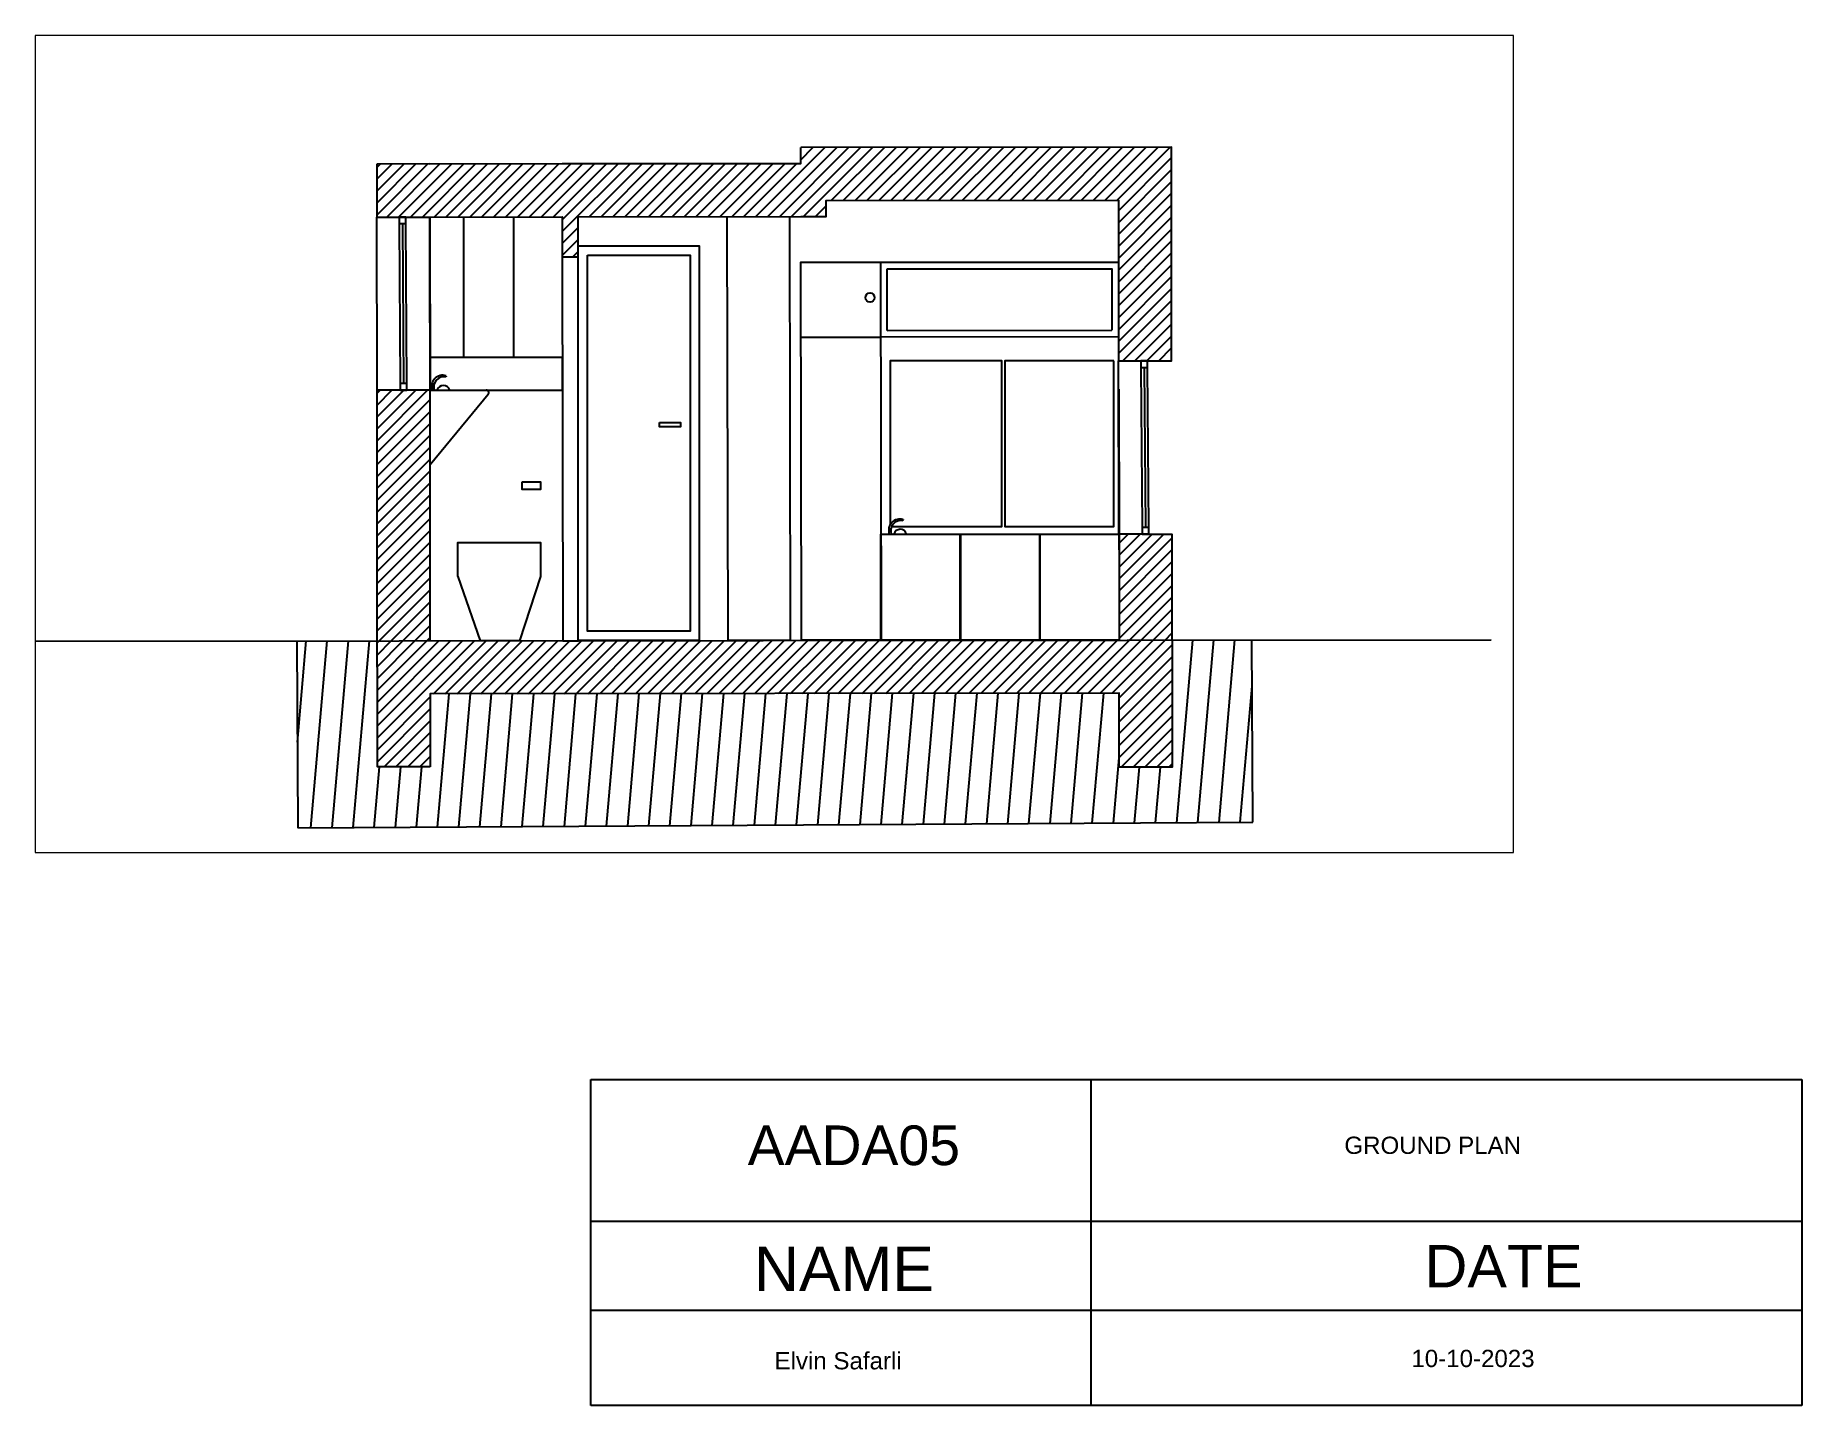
# Paper-space layout '01.ground' of a CAD drawing. Header units: millimetres. Extents: x 39 to 295, y 2 to 200.
# The model-space entities are those that its viewports show. They can reach past a viewport. Long polylines and large blocks are cut down to what shows.
import ezdxf

# ---------------------------------------------------------------- set-up
doc = ezdxf.new("R2010")
doc.units = ezdxf.units.MM
for name, color, linetype in [('medium', 1, 'Continuous'), ('thick', 130, 'Continuous'), ('thin', 80, 'Continuous')]:
    doc.layers.add(name, color=color, linetype=linetype)
doc.styles.get("Standard").update_dxf_attribs({"font": 'arial.ttf'})

msp = doc.modelspace()

# ---------------------------------------------------------------- hatches: boundary and pattern name
at = {"layer": 'thick'}
h = msp.add_hatch(dxfattribs=at)
h.set_pattern_fill('ANSI31', color=256, scale=20)
h.set_pattern_definition([(45, (-80.534, 2188.14), (-44.90128, 44.90128), [])])
h.paths.add_polyline_path([(10021, 6621), (7221, 6618), (7221, 6558), (7221, 6498), (5540, 6498), (5420, 6498), (4420, 6495), (4020, 6494), (4020, 6094), (4420, 6094), (5421, 6096), (5421, 5793), (5541, 5793), (5541, 6096), (7222, 6098), (7413, 6098), (7413, 6218), (9619, 6220), (9620, 5008), (9839, 5008), (10021, 5008), (10021, 6221)])
h.paths.add_polyline_path([(4423, 4495), (4423, 4787), (4422, 4787), (4022, 4787), (4024, 2894), (4424, 2895)])
h.paths.add_polyline_path([(4424, 2495), (9625, 2501), (9625, 1941), (10025, 1941), (10025, 2501), (10025, 2901), (7144, 2898), (7144, 2898), (7127, 2898), (4024, 2894), (4025, 2494), (4025, 1943), (4424, 1943)])
h.paths.add_polyline_path([(10023, 3701), (9848, 3701), (9798, 3701), (9625, 3701), (9625, 2901), (10023, 2901)])
h = msp.add_hatch(dxfattribs=at)
h.set_pattern_fill('ANSI31', color=256, scale=50, angle=40)
h.set_pattern_definition([(85, (-80.53, 2188.14), (-158.146, 13.836), [])])
h.paths.add_polyline_path([(3424, 1483), (10635, 1526), (10626, 2902), (10025, 2901), (10025, 2501), (10025, 1941), (9625, 1941), (9625, 2501), (4424, 2495), (4424, 1943), (4025, 1943), (4025, 2494), (4024, 2894), (3416, 2894)])

# ---------------------------------------------------------------- linework, layer by layer
at = {"layer": 'medium'}
for p, q in [((7221, 6558), (7221, 6618)), ((4020, 6494), (4020, 6094)), ((4420, 6495), (5420, 6498)), ((5420, 6498), (5540, 6498)), ((10021, 6221), (10021, 6221)), ((5421, 5793), (5541, 5793)), ((831, 2891), (12433, 2904))]:
    msp.add_line(p, q, dxfattribs=at)
for points in [[(5540, 6498), (7221, 6498), (7221, 6558)], [(9839, 5008), (10021, 5008), (10021, 6221), (10021, 6621), (7221, 6618)], [(4420, 6495), (4020, 6494)], [(5541, 5793), (5541, 6096), (7222, 6098), (7413, 6098), (7413, 6218), (9619, 6220), (9620, 5008)], [(4420, 6094), (5421, 6096), (5421, 5793)], [(4424, 2895), (4423, 4495), (4421, 6094)], [(4424, 1943), (4025, 1943), (4025, 2494), (4024, 2894), (4022, 4787)], [(9848, 3701), (10023, 3701), (10023, 2901)], [(10025, 2901), (10025, 2501), (10025, 1941), (9625, 1941), (9625, 2501), (4424, 2495), (4424, 1943)]]:
    msp.add_lwpolyline(points, dxfattribs=at)
for points in [[(4239, 6094), (4189, 6094), (4189, 6044), (4239, 6044)], [(9839, 5008), (9789, 5008), (9789, 4958), (9839, 4958)], [(4247, 4837), (4197, 4837), (4197, 4787), (4247, 4787)], [(9848, 3751), (9798, 3751), (9798, 3701), (9848, 3701)]]:
    msp.add_lwpolyline(points, close=True, dxfattribs=at)
at = {"layer": 'thick'}
for p, q in [((4214, 6044), (4222, 4837)), ((4421, 6094), (4421, 4787)), ((4675, 6095), (4675, 5034)), ((5052, 6096), (5052, 5034)), ((6674, 2900), (6665, 6097)), ((7144, 2898), (7139, 6098)), ((5421, 5876), (5424, 2896)), ((9619, 5754), (9620, 5190)), ((7873, 5238), (7873, 5702)), ((7873, 5238), (9570, 5240)), ((7223, 5187), (7823, 5188)), ((9814, 4958), (9823, 3751)), ((4422, 4787), (4846, 4788)), ((4862, 4755), (4423, 4224)), ((9623, 4794), (9625, 3701)), ((9623, 3701), (9623, 3581)), ((4632, 3381), (4800, 2896)), ((5256, 3381), (5097, 2896)), ((3416, 2894), (3424, 1483)), ((5424, 2896), (5544, 2896)), ((7144, 2898), (6674, 2900)), ((10635, 1526), (10626, 2902)), ((3424, 1483), (10635, 1526))]:
    msp.add_line(p, q, dxfattribs=at)
for points in [[(4020, 6094), (4420, 6094), (4422, 4787), (4022, 4787)], [(5541, 5876), (6455, 5876), (6455, 2897), (5541, 2897)], [(5611, 5806), (6385, 5806), (6385, 2967), (5611, 2967)], [(7828, 2901), (7228, 2901), (7222, 5752), (7822, 5752)], [(4422, 4787), (5422, 4787), (5422, 5034), (4422, 5034)], [(9586, 5008), (8762, 5008), (8762, 3758), (9586, 3758)], [(6154, 4544), (6312, 4544), (6312, 4511), (6154, 4511)], [(5117, 4095), (5255, 4095), (5255, 4038), (5117, 4038)], [(8427, 2901), (7827, 2901), (7827, 3701), (8427, 3701)], [(9026, 2901), (8426, 2901), (8426, 3701), (9026, 3701)], [(9625, 2901), (9025, 2901), (9025, 3701), (9625, 3701)], [(10023, 3701), (10023, 3701)]]:
    msp.add_lwpolyline(points, close=True, dxfattribs=at)
for points in [[(7822, 5752), (9619, 5754), (9620, 5190), (7823, 5188)], [(7822, 5702), (7822, 5702)], [(7873, 5702), (9569, 5704), (9570, 5240)], [(7908, 3758), (8739, 3758), (8739, 5008), (7895, 5008), (7895, 3769)], [(9848, 3701), (9623, 3701), (9620, 5008), (9839, 5008)], [(4632, 3381), (4632, 3638), (5256, 3637), (5256, 3381)], [(5097, 2896), (4800, 2896)]]:
    msp.add_lwpolyline(points, dxfattribs=at)
msp.add_circle((7744, 5486), 35.2, dxfattribs=at)
msp.add_arc((4846, 4768), 20, 320.4289, 90.0889, dxfattribs=at)
at = {"layer": 'thin'}
for p, q in [((4189, 6044), (4197, 4837)), ((4247, 4837), (4239, 6044)), ((9789, 4958), (9798, 3751)), ((9848, 3751), (9839, 4958)), ((4544, 4896), (4542, 4887)), ((7994, 3810), (7992, 3801))]:
    msp.add_line(p, q, dxfattribs=at)
for centre, radius, start, end in [((4519, 4816), 84.1, 72.784, 199.8635), ((4528, 4811), 77.7, 79.5042, 197.7501), ((4523, 4772), 50.8, 17.7243, 162.4534), ((7969, 3730), 84.1, 72.784, 199.8635), ((7978, 3725), 77.7, 79.5042, 197.7501), ((7972, 3686), 50.8, 17.7243, 162.4534)]:
    msp.add_arc(centre, radius, start, end, dxfattribs=at)

psp = doc.layouts.new('01.ground')

# ---------------------------------------------------------------- linework, layer by layer
for p, q in [((119.26, 1.85), (119.26, 49.09)), ((119.26, 49.09), (294.76, 49.09)), ((191.77, 1.85), (191.77, 49.09)), ((294.76, 49.09), (294.76, 1.85)), ((119.26, 28.56), (294.76, 28.56)), ((119.26, 15.66), (294.76, 15.66)), ((294.76, 1.85), (119.26, 1.85))]:
    psp.add_line(p, q)

# ---------------------------------------------------------------- texts
at = {"attachment_point": 1}
for s, width, heights, insert, char_height in [('AADA05', 18.823, [0], (142.01, 42.44), 5.745), ('GROUND PLAN', 92.5636, [0], (228.48, 40.82), 2.5), ('NAME', 10.0353, [2.5], (142.92, 24.9), 6.463), ('DATE', 11.0741, [4.71], (240.11, 25.13), 6.147), ('Elvin Safarli', 23.2112, [0], (145.9, 9.61), 2.5), ('10-10-2023', 20.276, [0], (238.19, 9.94), 2.5)]:
    psp.add_mtext_dynamic_manual_height_columns(s, width=width, gutter_width=12.5, heights=heights, dxfattribs=dict(at, insert=insert, char_height=char_height))

# ---------------------------------------------------------------- viewports
at = {"layer": 'thick', "view_target_point": (11043.35, 9691.69)}
psp.add_viewport(center=(145.88, 141.17), size=(214.2, 118.3833), view_center_point=(-4021.47, -5310.38), view_height=6167.7654, dxfattribs=at)

doc.saveas('drawing.dxf')
